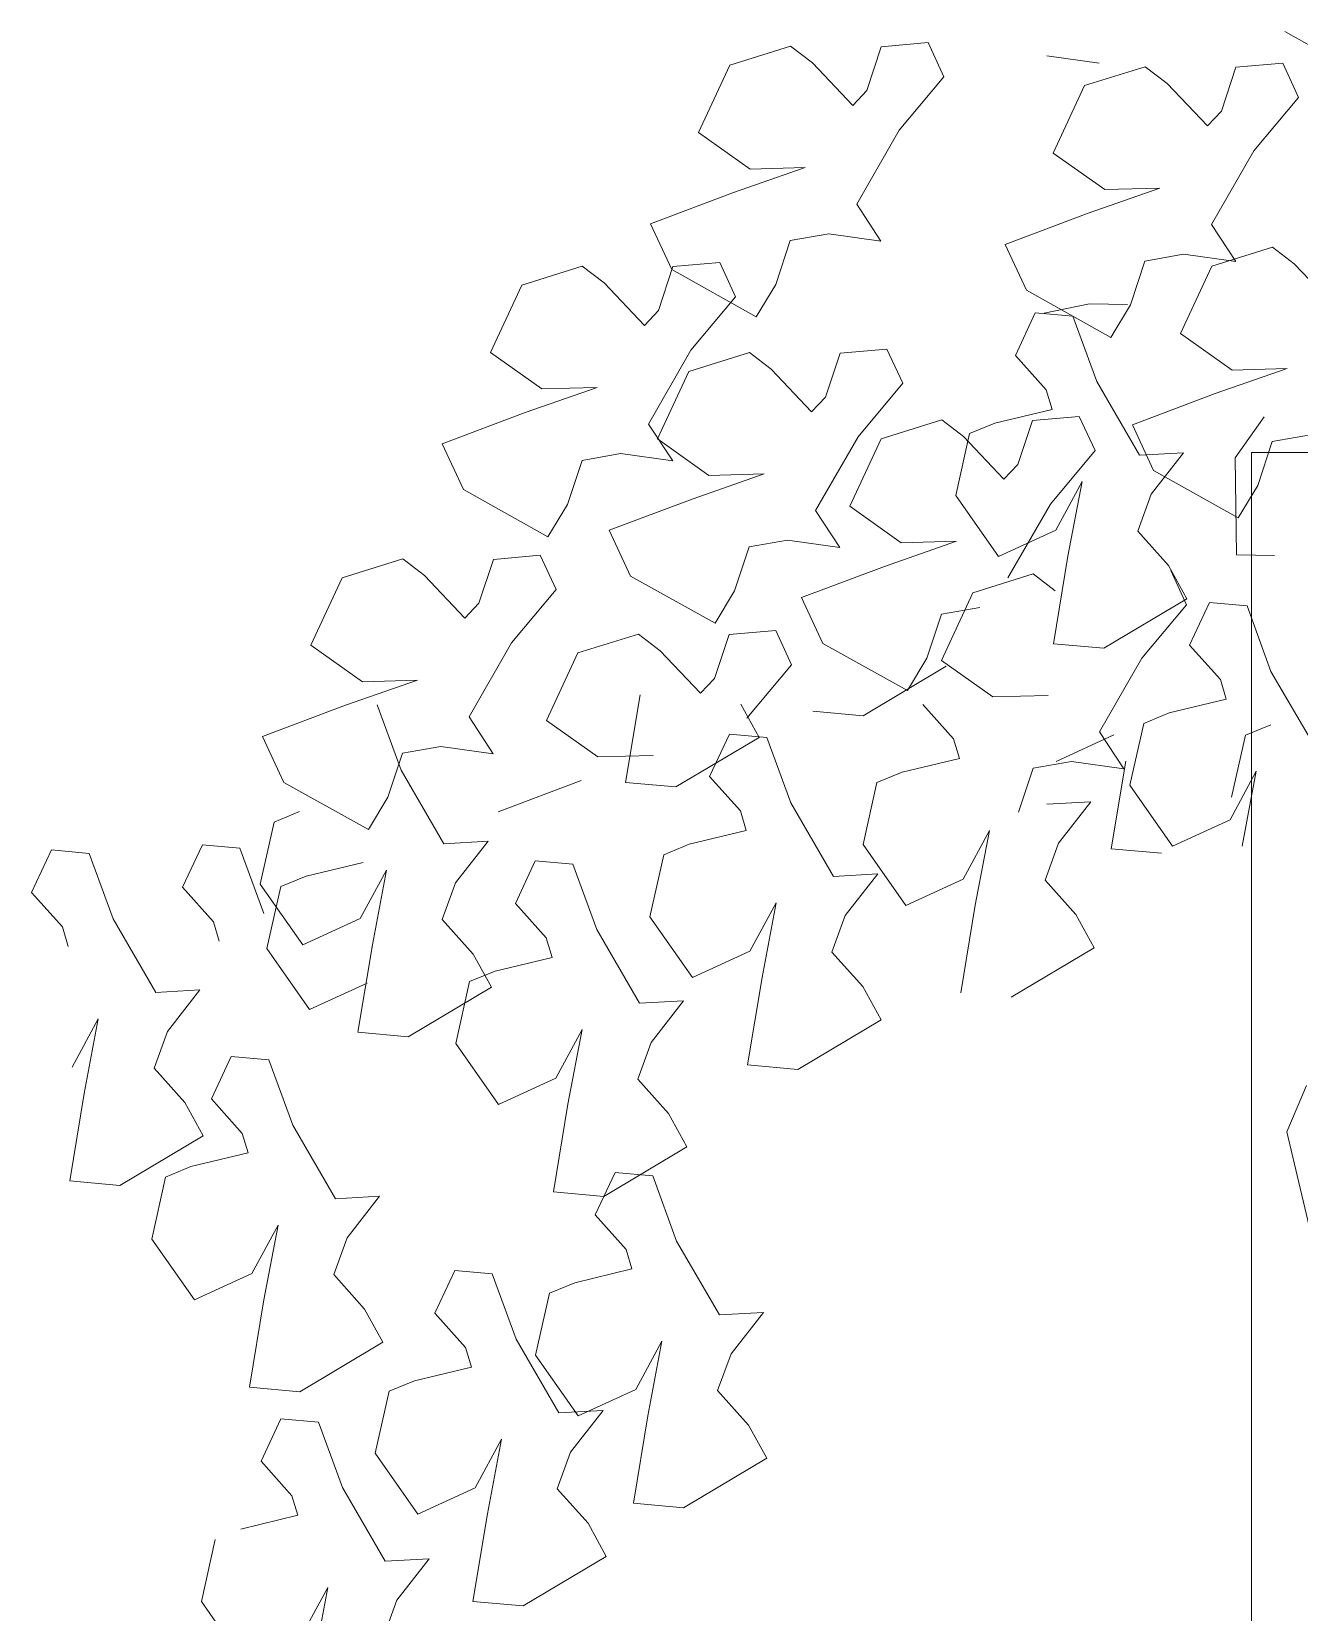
# Model space of a CAD drawing. Header units: metres. Extents: x -44 to 358, y -286 to 66.
# Drawn here: x 262.2385 to 262.602, y 11.3338 to 11.7872 of the extents above; entities that cross this region are included whole.
import ezdxf

# ---------------------------------------------------------------- set-up
doc = ezdxf.new("R2010")
doc.units = ezdxf.units.M
doc.header["$LTSCALE"] = 0.3
doc.linetypes.add('CONTINU', pattern=[0])
doc.layers.add('arbustos', color=95, linetype='Continuous', lineweight=0)
doc.layers.add('EL0', color=7, linetype='Continuous', lineweight=15)
doc.layers.add('matas', color=74, linetype='Continuous', lineweight=0, transparency=0.6)

# ---------------------------------------------------------------- blocks, each defined once
blk = doc.blocks.new('A$C4E4C09DE')
at = {"layer": 'matas', "color": 97, "linetype": 'CONTINU', "true_color": 0x467138}
for p, q in [((24.335, 69.878), (22.444, 69.359)), ((24.99, 69.337), (24.335, 69.878)), ((28.581, 69.839), (27.133, 69.764)), ((29.034, 68.765), (28.581, 69.839)), ((22.444, 69.359), (21.405, 67.312)), ((27.133, 69.764), (26.641, 68.424)), ((39.605, 69.795), (42.163, 68.247)), ((26.192, 67.981), (24.99, 69.337)), ((32.238, 69.307), (33.841, 69.025)), ((35.26, 68.862), (33.369, 68.343)), ((35.914, 68.321), (35.26, 68.862)), ((26.641, 68.424), (26.192, 67.981)), ((27.598, 67.164), (29.034, 68.765)), ((38.058, 68.748), (37.565, 67.407)), ((39.506, 68.823), (38.058, 68.748)), ((39.958, 67.749), (39.506, 68.823)), ((33.369, 68.343), (32.329, 66.295)), ((37.116, 66.965), (35.914, 68.321)), ((37.565, 67.407), (37.116, 66.965)), ((38.523, 66.148), (39.958, 67.749)), ((21.405, 67.312), (22.956, 66.127)), ((26.21, 64.931), (27.598, 67.164)), ((24.659, 66.116), (22.416, 65.419)), ((22.956, 66.127), (24.659, 66.116)), ((32.329, 66.295), (33.881, 65.111)), ((37.135, 63.915), (38.523, 66.148)), ((22.416, 65.419), (19.821, 64.544)), ((35.583, 65.099), (33.34, 64.402)), ((33.881, 65.111), (35.583, 65.099)), ((19.821, 64.544), (20.426, 63.107)), ((26.915, 63.765), (26.21, 64.931)), ((24.117, 63.879), (25.312, 64.047)), ((25.312, 64.047), (26.915, 63.765)), ((33.34, 64.402), (30.745, 63.528)), ((23.624, 62.539), (24.117, 63.879)), ((30.745, 63.528), (31.351, 62.09)), ((37.84, 62.748), (37.135, 63.915)), ((17.671, 63.314), (15.779, 62.795)), ((18.325, 62.773), (17.671, 63.314)), ((20.469, 63.2), (19.976, 61.859)), ((20.426, 63.107), (22.984, 61.559)), ((21.917, 63.275), (20.469, 63.2)), ((22.369, 62.201), (21.917, 63.275)), ((35.041, 62.863), (36.237, 63.03)), ((36.237, 63.03), (37.84, 62.748)), ((38.99, 63.156), (37.098, 62.636)), ((39.644, 62.615), (38.99, 63.156)), ((15.779, 62.795), (14.74, 60.747)), ((19.527, 61.417), (18.325, 62.773)), ((22.984, 61.559), (23.624, 62.539)), ((34.549, 61.522), (35.041, 62.863)), ((37.098, 62.636), (36.059, 60.589)), ((40.846, 61.259), (39.644, 62.615)), ((20.933, 60.6), (22.369, 62.201)), ((31.351, 62.09), (33.908, 60.543)), ((19.976, 61.859), (19.527, 61.417)), ((33.284, 61.604), (31.877, 61.361)), ((34.453, 61.539), (33.284, 61.604)), ((31.6, 61.383), (30.941, 60.091)), ((32.756, 61.238), (31.6, 61.383)), ((33.425, 59.194), (32.756, 61.238)), ((33.908, 60.543), (34.549, 61.522)), ((14.74, 60.747), (16.292, 59.563)), ((19.546, 58.367), (20.933, 60.6)), ((36.059, 60.589), (37.611, 59.405)), ((22.733, 60.464), (20.842, 59.945)), ((23.388, 59.923), (22.733, 60.464)), ((25.532, 60.349), (25.039, 59.009)), ((26.979, 60.425), (25.532, 60.349)), ((27.432, 59.351), (26.979, 60.425)), ((30.941, 60.091), (31.855, 58.994)), ((20.842, 59.945), (19.803, 57.897)), ((24.59, 58.567), (23.388, 59.923)), ((17.994, 59.551), (15.751, 58.854)), ((16.292, 59.563), (17.994, 59.551)), ((25.996, 57.75), (27.432, 59.351)), ((34.665, 56.876), (33.425, 59.194)), ((39.313, 59.393), (37.07, 58.696)), ((37.611, 59.405), (39.313, 59.393)), ((15.751, 58.854), (13.156, 57.98)), ((25.039, 59.009), (24.59, 58.567)), ((31.855, 58.994), (32.014, 58.384)), ((37.07, 58.696), (34.475, 57.821)), ((20.25, 57.2), (19.546, 58.367)), ((28.597, 58.178), (26.706, 57.658)), ((29.252, 57.637), (28.597, 58.178)), ((32.014, 58.384), (30.238, 58.022)), ((32.843, 58.138), (31.395, 58.063)), ((33.295, 57.064), (32.843, 58.138)), ((13.156, 57.98), (13.761, 56.542)), ((19.803, 57.897), (21.355, 56.713)), ((24.608, 55.517), (25.996, 57.75)), ((26.706, 57.658), (25.667, 55.611)), ((29.443, 57.725), (28.947, 55.828)), ((30.453, 56.28), (29.252, 57.637)), ((30.238, 58.022), (29.443, 57.725)), ((31.395, 58.063), (30.903, 56.723)), ((34.475, 57.821), (35.08, 56.384)), ((38.554, 57.93), (37.612, 56.687)), ((16.959, 55.974), (17.452, 57.314)), ((17.452, 57.314), (18.647, 57.482)), ((18.647, 57.482), (20.25, 57.2)), ((38.278, 55.816), (38.771, 57.156)), ((38.771, 57.156), (39.967, 57.324)), ((23.057, 56.701), (20.814, 56.004)), ((21.355, 56.713), (23.057, 56.701)), ((30.903, 56.723), (30.453, 56.28)), ((31.86, 55.463), (33.295, 57.064)), ((36.027, 56.902), (34.665, 56.876)), ((34.981, 55.655), (36.027, 56.902)), ((37.612, 56.687), (37.551, 53.698)), ((13.761, 56.542), (16.319, 54.995)), ((35.08, 56.384), (37.638, 54.836)), ((16.319, 54.995), (16.959, 55.974)), ((20.814, 56.004), (18.219, 55.129)), ((28.947, 55.828), (30.2, 53.904)), ((32.002, 54.656), (32.863, 56.124)), ((32.863, 56.124), (32.345, 53.833)), ((37.638, 54.836), (38.278, 55.816)), ((25.313, 54.35), (24.608, 55.517)), ((25.667, 55.611), (27.218, 54.427)), ((30.472, 53.23), (31.86, 55.463)), ((34.529, 54.536), (34.981, 55.655)), ((18.219, 55.129), (18.824, 53.692)), ((11.813, 54.469), (9.921, 53.95)), ((12.467, 53.928), (11.813, 54.469)), ((14.611, 54.355), (14.118, 53.015)), ((16.059, 54.43), (14.611, 54.355)), ((16.511, 53.356), (16.059, 54.43)), ((22.022, 53.124), (22.515, 54.464)), ((22.515, 54.464), (23.71, 54.632)), ((23.71, 54.632), (25.313, 54.35)), ((28.921, 54.415), (26.677, 53.718)), ((27.218, 54.427), (28.921, 54.415)), ((30.2, 53.904), (32.002, 54.656)), ((35.444, 53.439), (34.529, 54.536)), ((9.921, 53.95), (8.882, 51.903)), ((13.669, 52.572), (12.467, 53.928)), ((26.677, 53.718), (24.082, 52.843)), ((32.345, 53.833), (31.805, 51.148)), ((15.075, 51.755), (16.511, 53.356)), ((18.824, 53.692), (21.382, 52.145)), ((31.257, 53.323), (29.366, 52.804)), ((31.912, 52.782), (31.257, 53.323)), ((35.971, 52.395), (35.444, 53.439)), ((35.955, 52.21), (35.503, 53.284)), ((37.551, 53.698), (38.719, 53.633)), ((14.118, 53.015), (13.669, 52.572)), ((21.382, 52.145), (22.022, 53.124)), ((24.082, 52.843), (24.688, 51.406)), ((29.366, 52.804), (28.327, 50.756)), ((28.379, 52.178), (29.574, 52.346)), ((33.352, 50.954), (35.971, 52.395)), ((36.662, 52.25), (36.004, 50.959)), ((37.819, 52.105), (36.662, 52.25)), ((8.882, 51.903), (10.434, 50.718)), ((19.004, 51.895), (17.112, 51.376)), ((19.658, 51.354), (19.004, 51.895)), ((21.802, 51.781), (21.309, 50.44)), ((23.25, 51.856), (21.802, 51.781)), ((23.702, 50.782), (23.25, 51.856)), ((27.886, 50.838), (28.379, 52.178)), ((34.52, 50.609), (35.955, 52.21)), ((38.487, 50.061), (37.819, 52.105)), ((13.688, 49.522), (15.075, 51.755)), ((17.112, 51.376), (16.073, 49.328)), ((20.86, 49.998), (19.658, 51.354)), ((24.688, 51.406), (27.246, 49.858)), ((27.246, 49.858), (27.886, 50.838)), ((31.805, 51.148), (33.352, 50.954)), ((36.004, 50.959), (36.918, 49.862)), ((12.136, 50.707), (9.893, 50.01)), ((10.434, 50.718), (12.136, 50.707)), ((21.309, 50.44), (20.86, 49.998)), ((22.266, 49.181), (23.702, 50.782)), ((25.854, 49.13), (28.474, 50.572)), ((28.327, 50.756), (29.878, 49.572)), ((33.132, 48.376), (34.52, 50.609)), ((9.893, 50.01), (7.298, 49.135)), ((11.539, 47.949), (10.871, 49.993)), ((18.989, 50.011), (18.449, 47.327)), ((36.918, 49.862), (37.077, 49.252)), ((39.727, 47.743), (38.487, 50.061)), ((14.392, 48.356), (13.688, 49.522)), ((16.073, 49.328), (17.625, 48.144)), ((22.616, 48.574), (22.088, 49.618)), ((24.307, 49.325), (25.854, 49.13)), ((27.705, 49.417), (28.619, 48.32)), ((29.878, 49.572), (31.581, 49.56)), ((7.298, 49.135), (7.903, 47.698)), ((35.301, 48.889), (34.505, 48.593)), ((37.077, 49.252), (35.301, 48.889)), ((11.101, 47.129), (11.594, 48.47)), ((11.594, 48.47), (12.79, 48.638)), ((12.79, 48.638), (14.392, 48.356)), ((19.997, 47.132), (22.616, 48.574)), ((21.705, 48.71), (21.046, 47.419)), ((22.861, 48.565), (21.705, 48.71)), ((23.53, 46.521), (22.861, 48.565)), ((33.837, 47.209), (33.132, 48.376)), ((34.505, 48.593), (34.01, 46.695)), ((38.427, 48.412), (37.632, 48.116)), ((12.779, 45.631), (11.539, 47.949)), ((17.625, 48.144), (19.327, 48.132)), ((28.619, 48.32), (28.778, 47.71)), ((31.764, 47.514), (33.565, 48.266)), ((37.632, 48.116), (37.136, 46.218)), ((7.903, 47.698), (10.461, 46.15)), ((17.084, 47.435), (14.489, 46.561)), ((21.046, 47.419), (21.961, 46.322)), ((28.778, 47.71), (27.002, 47.347)), ((31.039, 47.324), (32.234, 47.492)), ((32.234, 47.492), (33.837, 47.209)), ((33.909, 47.443), (33.369, 44.758)), ((10.461, 46.15), (11.101, 47.129)), ((18.449, 47.327), (19.997, 47.132)), ((26.207, 47.051), (25.711, 45.153)), ((27.002, 47.347), (26.207, 47.051)), ((30.546, 45.983), (31.039, 47.324)), ((37.064, 45.523), (37.926, 46.991)), ((37.926, 46.991), (37.408, 44.7)), ((7.558, 46.481), (7.062, 44.583)), ((8.353, 46.777), (7.558, 46.481)), ((24.77, 44.203), (23.53, 46.521)), ((34.01, 46.695), (35.263, 44.771)), ((21.961, 46.322), (22.119, 45.712)), ((32.791, 46.228), (31.429, 46.201)), ((31.745, 44.981), (32.791, 46.228)), ((0.659, 45.86), (0, 44.569)), ((1.815, 45.715), (0.659, 45.86)), ((2.484, 43.671), (1.815, 45.715)), ((5.321, 45.86), (4.663, 44.569)), ((6.478, 45.715), (5.321, 45.86)), ((7.146, 43.671), (6.478, 45.715)), ((14.142, 45.658), (12.779, 45.631)), ((13.096, 44.411), (14.142, 45.658)), ((22.119, 45.712), (20.344, 45.349)), ((28.766, 43.981), (29.627, 45.45)), ((29.627, 45.45), (29.109, 43.159)), ((35.263, 44.771), (37.064, 45.523)), ((10.266, 45.142), (8.491, 44.779)), ((15.578, 45.002), (14.919, 43.711)), ((16.734, 44.857), (15.578, 45.002)), ((19.548, 45.053), (19.052, 43.155)), ((20.344, 45.349), (19.548, 45.053)), ((25.711, 45.153), (26.964, 43.23)), ((31.293, 43.862), (31.745, 44.981)), ((0, 44.569), (0.914, 43.472)), ((4.663, 44.569), (5.577, 43.472)), ((7.062, 44.583), (8.315, 42.66)), ((7.695, 44.483), (7.199, 42.585)), ((8.491, 44.779), (7.695, 44.483)), ((10.116, 43.411), (10.978, 44.88)), ((10.978, 44.88), (10.46, 42.589)), ((17.403, 42.813), (16.734, 44.857)), ((33.369, 44.758), (34.916, 44.564)), ((12.644, 43.292), (13.096, 44.411)), ((26.133, 44.23), (24.77, 44.203)), ((25.087, 42.983), (26.133, 44.23)), ((26.964, 43.23), (28.766, 43.981)), ((0.914, 43.472), (1.073, 42.862)), ((3.724, 41.353), (2.484, 43.671)), ((5.577, 43.472), (5.736, 42.862)), ((14.919, 43.711), (15.834, 42.614)), ((32.208, 42.765), (31.293, 43.862)), ((8.315, 42.66), (10.116, 43.411)), ((13.558, 42.195), (12.644, 43.292)), ((19.052, 43.155), (20.305, 41.232)), ((22.107, 41.983), (22.968, 43.452)), ((22.968, 43.452), (22.45, 41.16)), ((24.634, 41.864), (25.087, 42.983)), ((29.109, 43.159), (28.569, 40.474)), ((7.199, 42.585), (8.453, 40.662)), ((10.46, 42.589), (9.92, 39.904)), ((15.834, 42.614), (15.992, 42.004)), ((18.643, 40.495), (17.403, 42.813)), ((32.736, 41.721), (32.208, 42.765)), ((14.086, 41.151), (13.558, 42.195)), ((15.992, 42.004), (14.217, 41.641)), ((14.217, 41.641), (13.421, 41.345)), ((20.305, 41.232), (22.107, 41.983)), ((25.549, 40.767), (24.634, 41.864)), ((30.116, 40.28), (32.736, 41.721)), ((5.086, 41.38), (3.724, 41.353)), ((4.04, 40.133), (5.086, 41.38)), ((8.453, 40.662), (10.254, 41.413)), ((11.467, 39.71), (14.086, 41.151)), ((13.421, 41.345), (12.925, 39.447)), ((22.45, 41.16), (21.91, 38.476)), ((1.061, 39.133), (1.922, 40.601)), ((1.922, 40.601), (1.404, 38.31)), ((26.077, 39.723), (25.549, 40.767)), ((3.588, 39.014), (4.04, 40.133)), ((20.006, 40.522), (18.643, 40.495)), ((18.96, 39.275), (20.006, 40.522)), ((9.92, 39.904), (11.467, 39.71)), ((15.98, 38.275), (16.842, 39.743)), ((16.842, 39.743), (16.324, 37.452)), ((23.458, 38.281), (26.077, 39.723)), ((5.985, 39.296), (5.326, 38.004)), ((7.141, 39.15), (5.985, 39.296)), ((7.81, 37.107), (7.141, 39.15)), ((12.925, 39.447), (14.179, 37.523)), ((18.508, 38.156), (18.96, 39.275)), ((4.503, 37.917), (3.588, 39.014)), ((1.404, 38.31), (0.864, 35.626)), ((14.179, 37.523), (15.98, 38.275)), ((19.422, 37.059), (18.508, 38.156)), ((21.91, 38.476), (23.458, 38.281)), ((5.031, 36.873), (4.503, 37.917)), ((5.326, 38.004), (6.24, 36.907)), ((16.324, 37.452), (15.784, 34.768)), ((39.134, 37.242), (38.483, 35.824)), ((2.411, 35.431), (5.031, 36.873)), ((6.24, 36.907), (6.399, 36.297)), ((9.049, 34.788), (7.81, 37.107)), ((19.95, 36.015), (19.422, 37.059)), ((6.399, 36.297), (4.623, 35.935)), ((4.623, 35.935), (3.828, 35.638)), ((17.331, 34.573), (19.95, 36.015)), ((38.483, 35.824), (39.07, 32.893)), ((0.864, 35.626), (2.411, 35.431)), ((3.828, 35.638), (3.332, 33.741)), ((17.706, 35.299), (17.047, 34.008)), ((18.862, 35.154), (17.706, 35.299)), ((10.412, 34.815), (9.049, 34.788)), ((9.366, 33.568), (10.412, 34.815)), ((15.784, 34.768), (17.331, 34.573)), ((19.531, 33.11), (18.862, 35.154)), ((3.332, 33.741), (4.585, 31.817)), ((6.387, 32.569), (7.248, 34.037)), ((7.248, 34.037), (6.73, 31.746)), ((17.047, 34.008), (17.962, 32.911)), ((8.914, 32.449), (9.366, 33.568)), ((17.962, 32.911), (18.12, 32.301)), ((20.771, 30.792), (19.531, 33.11)), ((4.585, 31.817), (6.387, 32.569)), ((9.829, 31.352), (8.914, 32.449)), ((12.649, 32.443), (11.99, 31.152)), ((13.805, 32.298), (12.649, 32.443)), ((14.474, 30.254), (13.805, 32.298)), ((18.12, 32.301), (16.345, 31.938)), ((6.73, 31.746), (6.19, 29.061)), ((16.345, 31.938), (15.549, 31.642)), ((10.356, 30.308), (9.829, 31.352)), ((15.549, 31.642), (15.053, 29.744)), ((11.99, 31.152), (12.905, 30.055)), ((22.134, 30.819), (20.771, 30.792)), ((21.088, 29.572), (22.134, 30.819)), ((7.737, 28.867), (10.356, 30.308)), ((12.905, 30.055), (13.063, 29.445)), ((15.714, 27.936), (14.474, 30.254)), ((18.108, 28.572), (18.97, 30.041)), ((18.97, 30.041), (18.452, 27.749)), ((13.063, 29.445), (11.288, 29.082)), ((15.053, 29.744), (16.307, 27.821)), ((20.636, 28.453), (21.088, 29.572)), ((6.19, 29.061), (7.737, 28.867)), ((11.288, 29.082), (10.492, 28.786)), ((10.492, 28.786), (9.996, 26.888)), ((16.307, 27.821), (18.108, 28.572)), ((21.55, 27.356), (20.636, 28.453)), ((7.128, 28.055), (6.469, 26.764)), ((8.284, 27.91), (7.128, 28.055)), ((8.953, 25.866), (8.284, 27.91)), ((17.077, 27.963), (15.714, 27.936)), ((16.031, 26.716), (17.077, 27.963)), ((18.452, 27.749), (17.912, 25.065)), ((22.078, 26.312), (21.55, 27.356)), ((9.996, 26.888), (11.25, 24.964)), ((13.051, 25.716), (13.913, 27.184)), ((13.913, 27.184), (13.395, 24.893)), ((6.469, 26.764), (7.383, 25.667)), ((15.579, 25.597), (16.031, 26.716)), ((19.459, 24.87), (22.078, 26.312)), ((7.383, 25.667), (7.542, 25.057)), ((10.193, 23.548), (8.953, 25.866)), ((11.25, 24.964), (13.051, 25.716)), ((16.493, 24.5), (15.579, 25.597)), ((7.542, 25.057), (5.766, 24.694)), ((17.912, 25.065), (19.459, 24.87)), ((13.395, 24.893), (12.855, 22.209)), ((17.021, 23.456), (16.493, 24.5)), ((4.971, 24.397), (4.475, 22.5)), ((11.555, 23.575), (10.193, 23.548)), ((10.509, 22.328), (11.555, 23.575)), ((14.402, 22.014), (17.021, 23.456)), ((4.475, 22.5), (5.728, 20.576)), ((7.53, 21.328), (8.391, 22.796)), ((8.391, 22.796), (7.873, 20.505)), ((10.057, 21.209), (10.509, 22.328)), ((12.855, 22.209), (14.402, 22.014))]:
    blk.add_line(p, q, dxfattribs=at)

msp = doc.modelspace()

# ---------------------------------------------------------------- linework, layer by layer
at = {"layer": 'EL0'}
for p, q in [((263.5882791, 11.6665421), (262.5882791, 11.6665421)), ((262.5882791, 11.6665421), (262.5882791, 10.8665421))]:
    msp.add_line(p, q, dxfattribs=at)

# ---------------------------------------------------------------- block references
at = {"layer": 'arbustos', "xscale": 0.009285680329938381, "yscale": 0.009285680329938381, "zscale": 0.009285680329938381, "rotation": 1.999999999999991}
msp.add_blockref('A$C4E4C09DE', (262.252922, 11.1267073, 0), dxfattribs=at)

doc.saveas('drawing.dxf')
